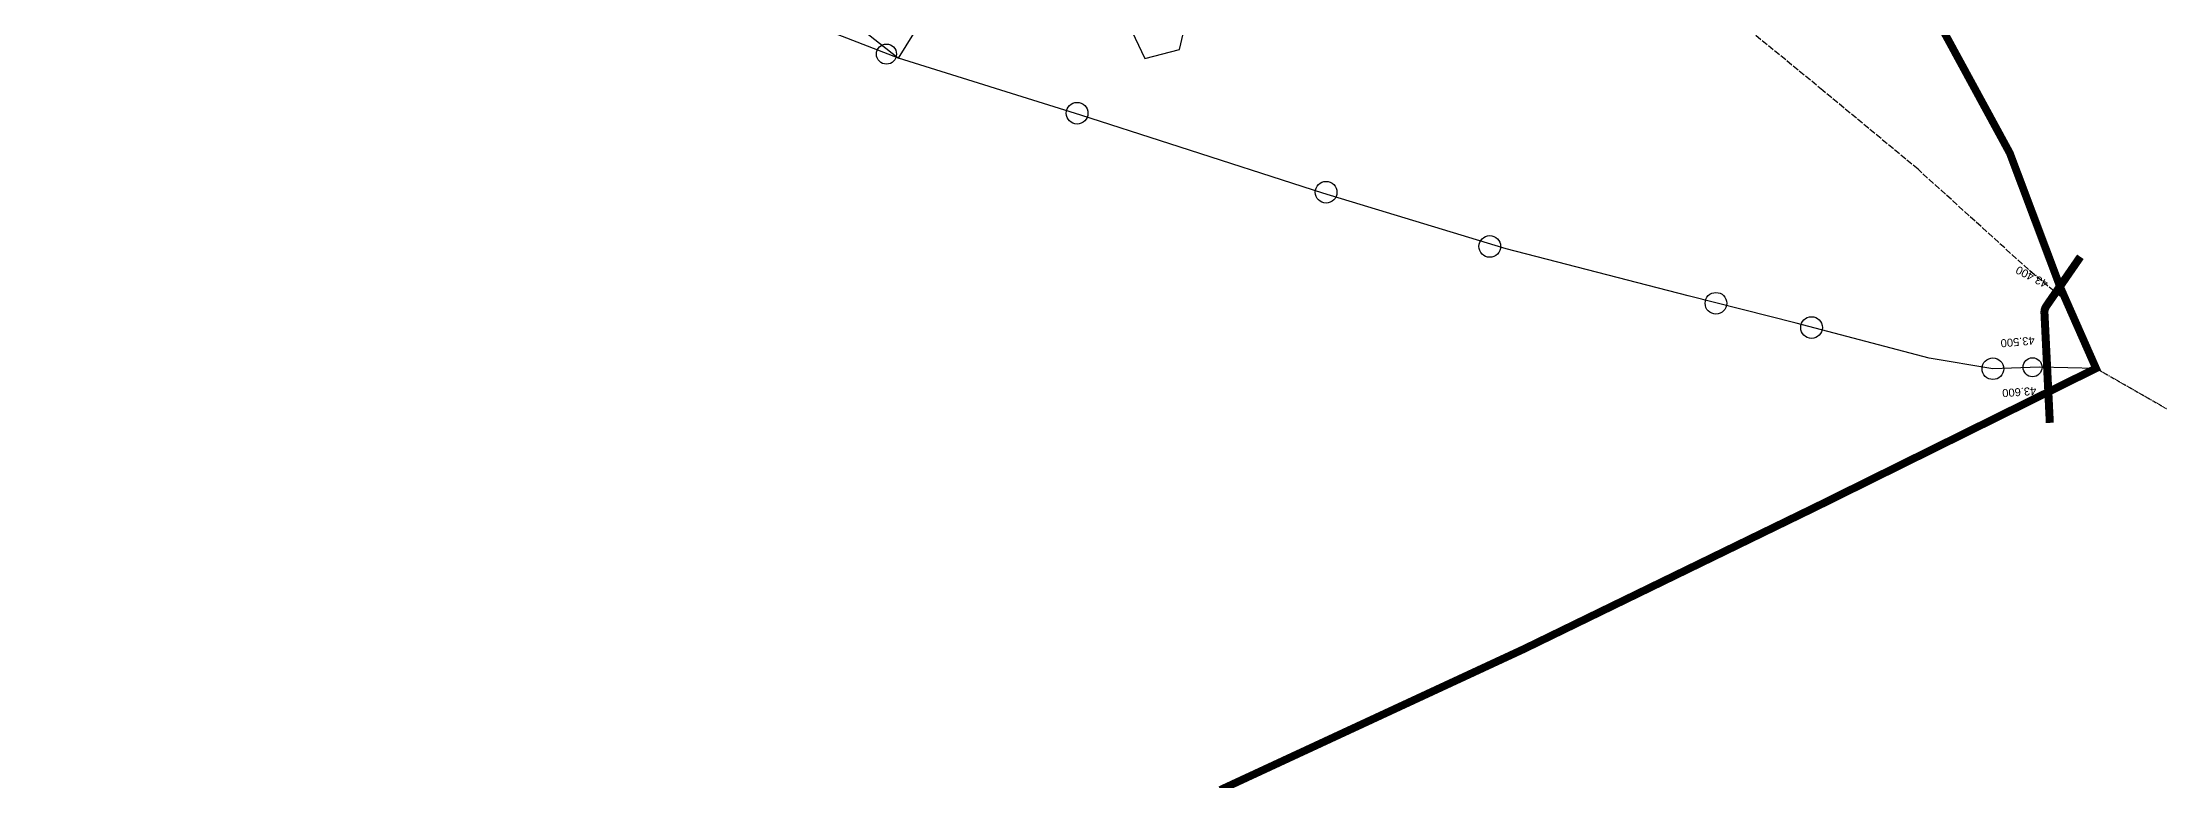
# Model space of a CAD drawing. Header units: inches. Extents: x 325586 to 341753, y 1581072 to 1592491.
# Drawn here: x 333781 to 337763, y 1583188 to 1584570 of the extents above; entities that cross this region are included whole.
import ezdxf

# ---------------------------------------------------------------- set-up
doc = ezdxf.new("R2010")
doc.units = ezdxf.units.IN
doc.header["$MEASUREMENT"] = 0
for name, pattern in [('ACAD_ISO02W100', [15, 12, -3]), ('ACAD_ISO03W100', [30, 12, -18]), ('BORDER', [1.75, 0.5, -0.25, 0.5, -0.25, 0, -0.25])]:
    doc.linetypes.add(name, pattern=pattern)
for name, color, linetype in [('BLOCK', 7, 'Continuous'), ('CARTTRACK', 30, 'ACAD_ISO02W100'), ('ROUND WELL', 5, 'Continuous'), ('SURVEY_BND', 7, 'Continuous')]:
    doc.layers.add(name, color=color, linetype=linetype)
doc.layers.add('VILL_BOUNDARY', color=6, linetype='BORDER', lineweight=30)
doc.styles.get("Standard").update_dxf_attribs({"font": 'arial.ttf'})

msp = doc.modelspace()

# ---------------------------------------------------------------- linework, layer by layer
at = {"layer": 'BLOCK', "color": 1, "const_width": 15}
msp.add_lwpolyline([(337544.4, 1583857.9), (337534.3, 1584064.2, -0.164965), (337537.9, 1584076.6), (337601.7, 1584168.9)], format="xyb", dxfattribs=at)
at = {"layer": 'BLOCK', "color": 2}
for p in [(337559.1, 1584107.3), (337536.8, 1584014.7), (337541.6, 1583914.8)]:
    msp.add_point(p, dxfattribs=at)
at = {"layer": 'CARTTRACK'}
msp.add_lwpolyline([(337575.6, 1584085.6), (337515.4, 1584135), (337297.3, 1584332.7), (337118.9, 1584480.5), (336829.4, 1584717.2)], dxfattribs=at)
at = {"layer": 'ROUND WELL'}
for centre, radius in [((335363.5, 1584548.5), 18.8), ((335720.9, 1584437.8), 20.3), ((336187.7, 1584289.7), 20.3), ((336494.5, 1584188.3), 20.3), ((336918.5, 1584081.8), 20.3), ((337097.7, 1584036.4), 20.3), ((337437.7, 1583959.3), 20.3), ((337512, 1583962), 17.8)]:
    msp.add_circle(centre, radius, dxfattribs=at)
at = {"layer": 'SURVEY_BND'}
for points in [[(337631, 1583960), (337524.9, 1583962.5), (337437.7, 1583959.3), (337318.2, 1583979.2), (337068.8, 1584044.3), (336866.3, 1584095.8), (336525, 1584184), (336181.6, 1584288.1), (335895, 1584380.5), (335727.7, 1584434), (335386.2, 1584541), (335157, 1584629.4), (334854.7, 1584749.8), (334552.5, 1584882.7), (334203.4, 1585036.8), (333993.8, 1585121), (333289.1, 1585390.5)], [(334650.8, 1585376.8), (334964.7, 1585275.5), (335157.1, 1585215.5), (335136.1, 1585086.4), (335112.3, 1584950), (335072.3, 1584762.6), (335237.9, 1584658.3), (335386.2, 1584541), (335443.4, 1584633.5), (335425.9, 1584747.1), (335491.3, 1584760.8), (335511, 1584766.4), (335511.7, 1584859.8), (335527.2, 1584961.7), (335362.5, 1584961.1), (335351.4, 1584868.4), (335418.9, 1584865.9), (335446.4, 1584961)], [(335811.6, 1584616.4), (335847.8, 1584540.2), (335912.7, 1584557.1), (335919.6, 1584586.5), (335886.3, 1584598.6), (335884.6, 1584669.4)]]:
    msp.add_lwpolyline(points, dxfattribs=at)
at = {"layer": 'VILL_BOUNDARY', "color": 6, "linetype": 'ACAD_ISO03W100', "lineweight": -2, "ltscale": 3, "const_width": 14.5}
msp.add_lwpolyline([(337343.1, 1584595), (337469.4, 1584363.1), (337564.2, 1584111.3), (337631, 1583960), (337106, 1583700.5), (336558.8, 1583434.5), (335989.1, 1583170.4)], dxfattribs=at)
at = {"layer": 'VILL_BOUNDARY'}
msp.add_lwpolyline([(337631, 1583960), (337763.2, 1583884.5)], dxfattribs=at)

# ---------------------------------------------------------------- texts
at = {"layer": 'BLOCK', "color": 0}
for s, rotation, p in [('43.400', 152.8136, (337542.5, 1584123.2)), ('43.500', 184.9894, (337515.4, 1584019.7)), ('43.600', 183.9647, (337518.6, 1583925.3))]:
    msp.add_text(s, height=15, rotation=rotation, dxfattribs=at).set_placement(p)

doc.saveas('drawing.dxf')
